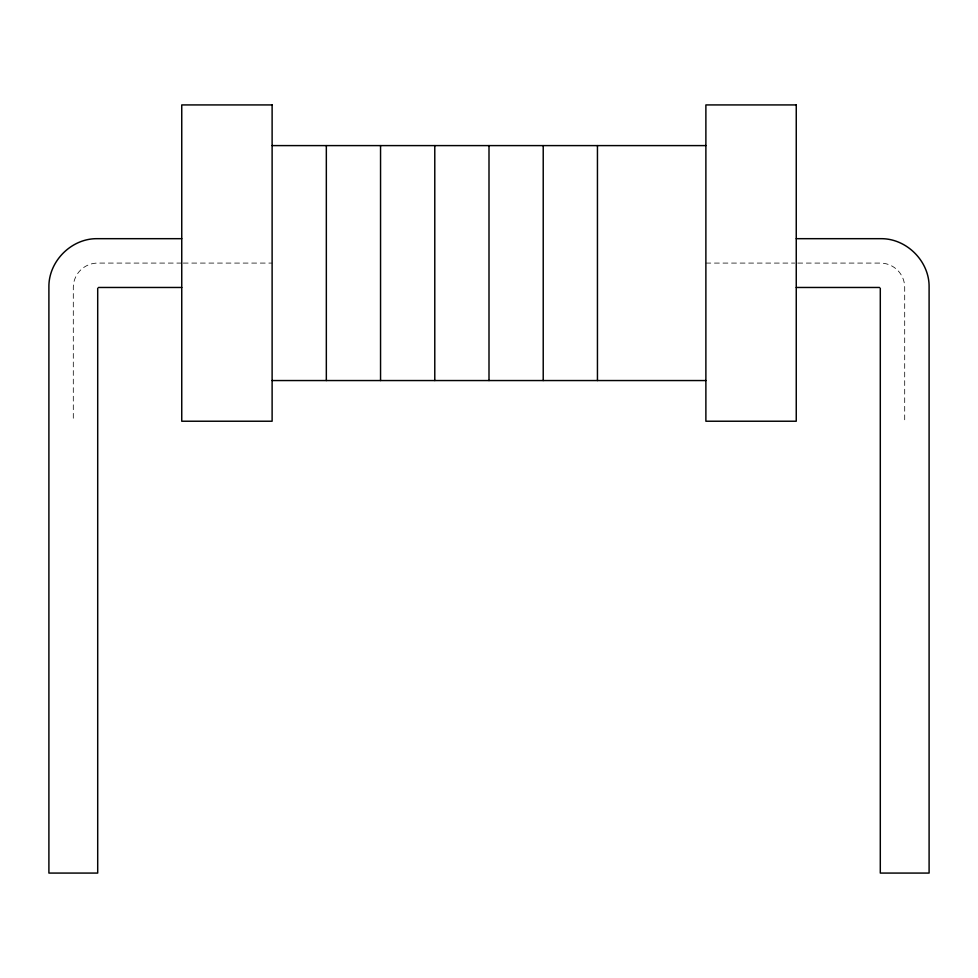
<?xml version="1.0" encoding="UTF-8"?>
<svg xmlns="http://www.w3.org/2000/svg" width="978" height="978" viewBox="0 0 978 978"><rect width="100%" height="100%" fill="white"/><g stroke="black" fill="none" stroke-linecap="round" stroke-linejoin="round"><path stroke-width="0.73" stroke-dasharray="4.89 3.67" d="M181.749 263.082L97.702 263.082A24.401 24.401 0 0 0 73.301 287.471L73.301 421.225M183.253 263.082L272.116 263.082M705.884 263.082L794.747 263.082M797.779 263.082L880.298 263.082A24.401 24.401 0 0 1 904.699 287.471L904.699 421.225"/><path stroke-width="1.47" d="M272.116 145.6L705.884 145.6M181.749 238.681L96.895 238.681C71.394 238.485 48.717 261.175 48.9 286.676L48.9 873.073L97.702 873.073L97.702 288.278M796.251 238.681L881.105 238.681C906.606 238.485 929.283 261.175 929.1 286.676L929.1 873.073L880.298 873.073L880.298 288.278M98.497 287.471L181.749 287.471M796.251 287.471L879.503 287.471M272.116 380.552L705.884 380.552M597.448 145.6L597.448 380.552M543.218 145.6L543.218 380.552M489 145.6L489 380.552M434.782 145.6L434.782 380.552M380.552 145.6L380.552 380.552M326.334 145.6L326.334 380.552M272.116 104.927L181.749 104.927L181.749 421.225L272.116 421.225L272.116 104.927M796.251 104.927L705.884 104.927L705.884 421.225L796.251 421.225L796.251 104.927"/></g></svg>
